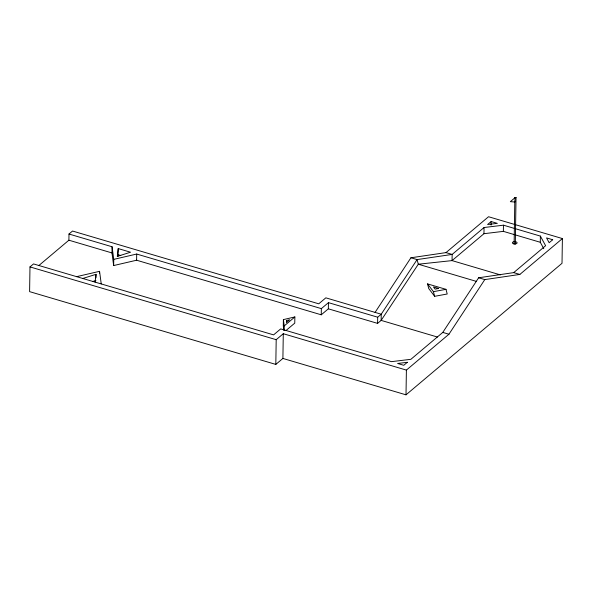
<?xml version="1.0" encoding="UTF-8"?>
<svg xmlns="http://www.w3.org/2000/svg" width="592" height="592" viewBox="0 0 592 592"><rect width="100%" height="100%" fill="white"/><g stroke="black" fill="none" stroke-linecap="round" stroke-linejoin="round"><path stroke-width="0.89" d="M519.85 274.436L513.701 272.616L478.632 277.781L442.786 332.408L410.878 359.314L391.475 361.653L280.682 328.9L273.585 334.88L33.537 263.921L29.985 266.911L29.6 291.634L275.813 364.413L282.902 358.441L283.287 333.71L406.393 370.096L448.943 334.228L484.789 279.602L519.85 274.436L562.4 238.569L488.541 216.731L445.991 252.606L410.922 257.772L375.076 312.391M38.998 265.408L68.894 240.204L68.99 234.025L72.535 231.035L318.748 303.814L325.837 297.835L381.233 314.211L417.079 259.592L452.147 254.427L484.056 227.52L503.459 225.182L540.385 236.097L545.609 245.717L513.701 272.616M95.963 277.848L96.022 274.318L82.776 278.477M99.537 273.09L99.567 271.328L76.62 276.656M328.345 308.824L377.592 323.38L381.137 320.39L381.233 314.211L377.689 317.201L328.449 302.645L328.345 308.824L321.256 314.803L136.604 260.221L113.657 265.549L111.977 252.939L112.073 246.76L68.99 234.025M113.657 265.549L113.753 259.37L112.073 246.76M117.926 256.499L118.23 248.581L130.543 252.222L117.297 256.38L118.23 248.581M136.604 260.221L136.7 254.042L113.753 259.37M275.813 364.413L276.198 339.69L283.287 333.71M286.121 330.41L294.764 323.121L294.86 316.942L283.39 319.606L283.294 325.792L283.886 330.292M284.153 330.329L284.227 325.911L283.39 319.606M286.439 322.285L286.469 320.516L289.651 319.776L286.757 322.263L286.469 320.516M321.256 314.803L321.352 308.624L328.449 302.645M377.592 323.38L377.689 317.201M282.902 358.441L406.008 394.827L406.393 370.096M437.414 337.033L381.137 320.39L418.307 264.217L452.051 260.606L483.96 233.699L484.056 227.52M491.094 225.071L491.145 221.541L497.302 223.362L487.601 224.531L491.145 221.541M543.774 248.692L540.289 242.283L503.363 231.361L503.459 225.182M514.122 244.193L514.796 201.139M515.306 244.156L516.039 197.447L514.855 197.476L516.039 197.447M540.289 242.283L540.385 236.097M562.4 238.569L562.015 263.299L406.008 394.827M95.09 282.11L96.022 274.318M284.227 325.911L294.86 316.942M92.611 281.533L95.926 280.497M427.535 283.886L433.433 291.656L446.005 289.34L447.204 294.002L434.639 296.318L428.741 288.548L427.535 283.886L446.005 289.34M483.96 233.699L503.363 231.361M445.991 252.606L452.147 254.427L452.051 260.606L500.41 274.903M410.922 257.772L417.079 259.592L418.307 264.217L476.338 281.378M478.632 277.781L484.789 279.602M442.786 332.408L448.943 334.228M136.7 254.042L321.352 308.624M68.894 240.204L111.977 252.939M118.134 254.76L120.775 255.544M29.985 266.911L276.198 339.69M433.433 291.656L434.639 296.318M99.567 271.328L101.239 283.931M515.343 241.684A2.368 1.169 0.9 0 1 516.55 243.571A2.368 1.169 0.9 0 1 512.591 243.268A2.368 1.169 0.9 0 1 514.729 241.632M515.062 197.684L514.892 202.013L510.334 201.665L515.062 197.684M407.333 362.304L403.781 365.286L397.632 363.473L407.333 362.304M552.699 239.738L549.154 242.727L546.542 237.917L552.699 239.738M438.583 288.452L435.105 289.133L433.462 286.979L438.583 288.452"/></g></svg>
